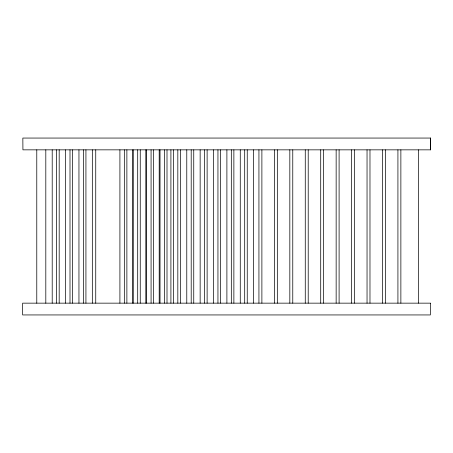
<?xml version="1.0" encoding="UTF-8"?>
<svg xmlns="http://www.w3.org/2000/svg" width="453" height="453" viewBox="0 0 453 453"><rect width="100%" height="100%" fill="white"/><g stroke="black" fill="none" stroke-linecap="round" stroke-linejoin="round"><path stroke-width="0.68" d="M418.555 149.847L418.555 303.153M400.871 149.847L400.871 303.153M397.921 149.847L397.921 303.153M385.424 149.847L385.424 303.153M382.479 149.847L382.479 303.153M369.982 149.847L369.982 303.153M367.038 149.847L367.038 303.153M354.54 149.847L354.54 303.153M351.59 149.847L351.59 303.153M339.099 149.847L339.099 303.153M336.149 149.847L336.149 303.153M323.657 149.847L323.657 303.153M320.707 149.847L320.707 303.153M308.216 149.847L308.216 303.153M305.265 149.847L305.265 303.153M292.768 149.847L292.768 303.153M289.824 149.847L289.824 303.153M277.327 149.847L277.327 303.153M274.376 149.847L274.382 303.153M261.885 149.847L261.885 303.153M258.935 149.847L258.935 303.153M253.459 149.847L253.459 303.153M247.247 149.847L247.247 303.153M244.694 149.847L244.694 303.153M240.271 149.847L240.271 303.153M233.873 149.847L233.873 303.153M231.319 149.847L231.319 303.153M226.896 149.847L226.896 303.153M220.498 149.847L220.498 303.153M217.944 149.847L217.944 303.153M213.522 149.847L213.522 303.153M207.123 149.847L207.123 303.153M204.569 149.847L204.569 303.153M200.147 149.847L200.147 303.153M193.748 149.847L193.748 303.153M191.2 149.847L191.2 303.153M186.778 149.847L186.778 303.153M180.379 149.847L180.379 303.153M177.825 149.847L177.825 303.153M173.403 149.847L173.403 303.153M170.911 149.847L170.911 303.153M167.004 149.847L167.004 303.153M164.45 149.847L164.45 303.153M160.028 149.847L160.028 303.153M159.196 149.847L159.196 303.153M153.629 149.847L153.629 303.153M151.076 149.847L151.076 303.153M146.653 149.847L146.653 303.153M145.821 149.847L145.821 303.153M140.254 149.847L140.254 303.153M137.701 149.847L137.701 303.153M133.278 149.847L133.278 303.153M132.452 149.847L132.452 303.153M126.88 149.847L126.88 303.153M124.332 149.847L124.332 303.153M119.909 149.847L119.909 303.153M95.742 149.847L95.742 303.153M92.327 149.847L92.327 303.153M85.928 149.847L85.928 303.153M83.375 149.847L83.375 303.153M78.952 149.847L78.952 303.153M72.554 149.847L72.554 303.153M70 149.847L70 303.153M65.583 149.847L65.583 303.153M59.184 149.847L59.184 303.153M56.631 149.847L56.631 303.153M52.208 149.847L52.208 303.153M45.81 149.847L45.81 303.153M36.778 149.847L36.778 303.153M430.35 138.057L430.35 149.847L22.927 149.847L22.843 138.057L430.35 138.057L430.35 149.847L430.35 138.057M430.35 303.153L22.65 303.153L22.65 314.943L430.35 314.943L430.35 303.153"/></g></svg>
